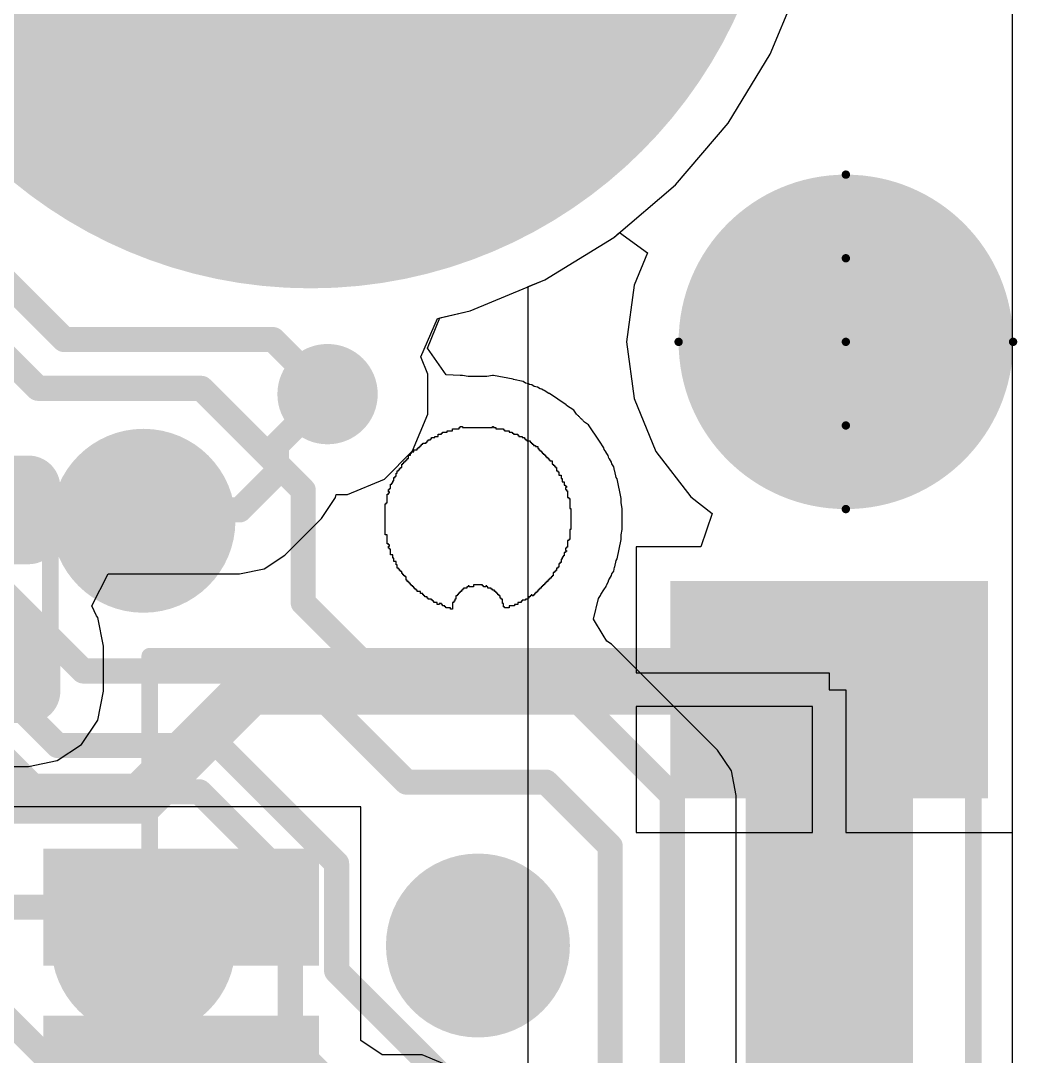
# Model space of a CAD drawing. Header units: inches. Extents: x 0.3 to 40.7, y 0 to 25.4.
# Drawn here: x 34.77 to 40.73, y 13.29 to 19.48 of the extents above; entities that cross this region are included whole.
import ezdxf

# ---------------------------------------------------------------- set-up
doc = ezdxf.new("R2010")
doc.units = ezdxf.units.IN
for name, color, linetype in [('BOTTOM', 5, 'Continuous'), ('Bottom Solder', 6, 'Continuous'), ('Pad Holes', 156, 'Continuous'), ('TOP', 1, 'Continuous'), ('Top Assembly', 56, 'Continuous'), ('Top Solder', 216, 'Continuous'), ('Via Holes', 16, 'Continuous')]:
    doc.layers.add(name, color=color, linetype=linetype)

# ---------------------------------------------------------------- blocks, each defined once
blk = doc.blocks.new('F_____________1___F_________1_2631')
at = {"layer": 'TOP'}
h = blk.add_hatch(color=1, dxfattribs=at)
edge = h.paths.add_edge_path()
edge.add_arc((0, 0), 0.5, 0, 360)
at = {"layer": 'Top Solder'}
h = blk.add_hatch(color=216, dxfattribs=at)
edge = h.paths.add_edge_path()
edge.add_arc((0, 0), 1, 0, 360)
at = {"layer": 'TOP'}
for points, const_width in [([(0.5, 0, 1), (-0.5, 0, 1)], 1), ([(-0.75, 0, 1), (-0.25, 0, 1)], 0.5), ([(0.25, 0, 1), (0.75, 0, 1)], 0.5)]:
    blk.add_lwpolyline(points, format="xyb", close=True, dxfattribs=dict(at, const_width=const_width))
at = {"layer": 'Top Assembly', "const_width": 0.05}
for points in [[(0, 0), (0, 1)], [(0, 0), (-1, 0)], [(1, 0), (0, 0)], [(0, -1), (0, 0)]]:
    blk.add_lwpolyline(points, dxfattribs=at)
at = {"layer": 'Top Assembly'}
for points, const_width in [([(-0.0125, 1, 1), (0.0125, 1, 1)], 0.025), ([(0.5, 0, 1), (-0.5, 0, 1)], 0.05), ([(-1.0125, 0, 1), (-0.9875, 0, 1)], 0.025), ([(-0.5125, 0, 1), (-0.4875, 0, 1)], 0.025), ([(-0.0125, 0, 1), (0.0125, 0, 1)], 0.025), ([(-0.0125, 0, 1), (0.0125, 0, 1)], 0.025), ([(-0.0125, 0, 1), (0.0125, 0, 1)], 0.025), ([(-0.0125, 0, 1), (0.0125, 0, 1)], 0.025), ([(0.4875, 0, 1), (0.5125, 0, 1)], 0.025), ([(0.9875, 0, 1), (1.0125, 0, 1)], 0.025), ([(-0.0125, -1, 1), (0.0125, -1, 1)], 0.025)]:
    blk.add_lwpolyline(points, format="xyb", close=True, dxfattribs=dict(at, const_width=const_width))
blk = doc.blocks.new('RES_0402_2636')
at = {"layer": 'TOP'}
h = blk.add_hatch(color=1, dxfattribs=at)
edge = h.paths.add_edge_path()
edge.add_arc((-0.3403, -0.1498), 0.1402, 270, 360)
edge.add_line((-0.2, -0.1498), (-0.2, 0.1498))
edge.add_arc((-0.3403, 0.1498), 0.1402, 0, 90)
edge.add_line((-0.3403, 0.29), (-0.6098, 0.29))
edge.add_arc((-0.6098, 0.1498), 0.1402, 90, 180)
edge.add_line((-0.75, 0.1498), (-0.75, -0.1498))
edge.add_arc((-0.6098, -0.1498), 0.1402, 180, 270)
edge.add_line((-0.6098, -0.29), (-0.3403, -0.29))
h = blk.add_hatch(color=1, dxfattribs=at)
edge = h.paths.add_edge_path()
edge.add_arc((0.3403, 0.1498), 0.1402, 90, 180)
edge.add_line((0.2, 0.1498), (0.2, -0.1498))
edge.add_arc((0.3403, -0.1498), 0.1402, 180, 270)
edge.add_line((0.3403, -0.29), (0.6098, -0.29))
edge.add_arc((0.6098, -0.1498), 0.1402, 270, 360)
edge.add_line((0.75, -0.1498), (0.75, 0.1498))
edge.add_arc((0.6098, 0.1498), 0.1402, 0, 90)
edge.add_line((0.6098, 0.29), (0.3403, 0.29))
at = {"layer": 'Top Solder'}
h = blk.add_hatch(color=216, dxfattribs=at)
edge = h.paths.add_edge_path()
edge.add_arc((-0.3403, -0.1498), 0.1902, 270, 360)
edge.add_line((-0.15, -0.1498), (-0.15, 0.1498))
edge.add_arc((-0.3403, 0.1498), 0.1902, 0, 90)
edge.add_line((-0.3403, 0.34), (-0.6098, 0.34))
edge.add_arc((-0.6098, 0.1498), 0.1902, 90, 180)
edge.add_line((-0.8, 0.1498), (-0.8, -0.1498))
edge.add_arc((-0.6098, -0.1498), 0.1902, 180, 270)
edge.add_line((-0.6098, -0.34), (-0.3403, -0.34))
h = blk.add_hatch(color=216, dxfattribs=at)
edge = h.paths.add_edge_path()
edge.add_arc((0.3403, 0.1498), 0.1902, 90, 180)
edge.add_line((0.15, 0.1498), (0.15, -0.1498))
edge.add_arc((0.3403, -0.1498), 0.1902, 180, 270)
edge.add_line((0.3403, -0.34), (0.6098, -0.34))
edge.add_arc((0.6098, -0.1498), 0.1902, 270, 360)
edge.add_line((0.8, -0.1498), (0.8, 0.1498))
edge.add_arc((0.6098, 0.1498), 0.1902, 0, 90)
edge.add_line((0.6098, 0.34), (0.3403, 0.34))
at = {"layer": 'Top Assembly', "const_width": 0.1}
for points in [[(-0.53, 0.28), (-0.53, -0.28)], [(-0.53, 0.28), (0.53, 0.28)], [(0.53, 0.28), (0.53, -0.28)], [(0.53, -0.28), (-0.53, -0.28)]]:
    blk.add_lwpolyline(points, dxfattribs=at)
at = {"layer": 'Top Assembly', "const_width": 0.05}
for points in [[(-0.555, 0.28, 1), (-0.505, 0.28, 1)], [(-0.555, 0.28, 1), (-0.505, 0.28, 1)], [(0.505, 0.28, 1), (0.555, 0.28, 1)], [(0.505, 0.28, 1), (0.555, 0.28, 1)], [(-0.555, -0.28, 1), (-0.505, -0.28, 1)], [(-0.555, -0.28, 1), (-0.505, -0.28, 1)], [(0.505, -0.28, 1), (0.555, -0.28, 1)], [(0.505, -0.28, 1), (0.555, -0.28, 1)]]:
    blk.add_lwpolyline(points, format="xyb", close=True, dxfattribs=at)
blk = doc.blocks.new('SM04B_SRSS_TB_LF__SN__F_________1_2644')
at = {"layer": 'TOP'}
for points in [[(-3.4, 2.8375), (-2.2, 2.8375), (-2.2, 1.0375), (-3.4, 1.0375)], [(-1.8, -1.1625), (-1.2, -1.1625), (-1.2, -2.7125), (-1.8, -2.7125)], [(-0.8, -1.1625), (-0.2, -1.1625), (-0.2, -2.7125), (-0.8, -2.7125)]]:
    blk.add_hatch(color=1, dxfattribs=at).paths.add_polyline_path(points)
at = {"layer": 'Top Solder'}
for points in [[(-3.45, 2.8875), (-2.15, 2.8875), (-2.15, 0.9875), (-3.45, 0.9875)], [(-1.85, -1.1125), (-1.15, -1.1125), (-1.15, -2.7625), (-1.85, -2.7625)], [(-0.85, -1.1125), (-0.15, -1.1125), (-0.15, -2.7625), (-0.85, -2.7625)]]:
    blk.add_hatch(color=216, dxfattribs=at).paths.add_polyline_path(points)
at = {"layer": 'Top Assembly', "const_width": 0.1}
for points in [[(-3, -2.125), (-3, 2.8)], [(0.675, 2.8), (-3, 2.8)], [(-3, -2.125), (0, -2.125)]]:
    blk.add_lwpolyline(points, dxfattribs=at)
at = {"layer": 'Top Assembly', "const_width": 0.05}
for points in [[(-3.025, 2.8, 1), (-2.975, 2.8, 1)], [(-3.025, 2.8, 1), (-2.975, 2.8, 1)], [(-3.025, -2.125, 1), (-2.975, -2.125, 1)], [(-3.025, -2.125, 1), (-2.975, -2.125, 1)]]:
    blk.add_lwpolyline(points, format="xyb", close=True, dxfattribs=at)
blk = doc.blocks.new('TP_1_00MM_B_2657')
at = {"layer": 'BOTTOM'}
h = blk.add_hatch(color=5, dxfattribs=at)
edge = h.paths.add_edge_path()
edge.add_arc((0, 0), 0.5, 0, 360)
at = {"layer": 'Bottom Solder'}
h = blk.add_hatch(color=6, dxfattribs=at)
edge = h.paths.add_edge_path()
edge.add_arc((0, 0), 0.55, 0, 360)
blk = doc.blocks.new('TP_1_00MM_B_2658')
at = {"layer": 'BOTTOM'}
h = blk.add_hatch(color=5, dxfattribs=at)
edge = h.paths.add_edge_path()
edge.add_arc((0, 0), 0.5, 0, 360)
at = {"layer": 'Bottom Solder'}
h = blk.add_hatch(color=6, dxfattribs=at)
edge = h.paths.add_edge_path()
edge.add_arc((0, 0), 0.55, 0, 360)
blk = doc.blocks.new('TP_1_00MM_B_2659')
at = {"layer": 'BOTTOM'}
h = blk.add_hatch(color=5, dxfattribs=at)
edge = h.paths.add_edge_path()
edge.add_arc((0, 0), 0.5, 0, 360)
at = {"layer": 'Bottom Solder'}
h = blk.add_hatch(color=6, dxfattribs=at)
edge = h.paths.add_edge_path()
edge.add_arc((0, 0), 0.55, 0, 360)

msp = doc.modelspace()

# ---------------------------------------------------------------- hatches: boundary and pattern name
at = {"layer": 'BOTTOM'}
h = msp.add_hatch(color=5, dxfattribs=at)
edge = h.paths.add_edge_path()
edge.add_arc((36.5, 20.68), 1.5, 0, 360)
h = msp.add_hatch(color=5, dxfattribs=at)
edge = h.paths.add_edge_path()
edge.add_arc((36.6009, 17.2474), 0.3, 0, 360)
at = {"layer": 'Bottom Solder'}
h = msp.add_hatch(color=6, dxfattribs=at)
edge = h.paths.add_edge_path()
edge.add_arc((36.5, 20.68), 2.8, 0, 360)
at = {"layer": 'Pad Holes'}
h = msp.add_hatch(color=7, dxfattribs=at)
edge = h.paths.add_edge_path()
edge.add_arc((36.5, 20.68), 1.6, 0, 360)
at = {"layer": 'TOP'}
h = msp.add_hatch(color=1, dxfattribs=at)
edge = h.paths.add_edge_path()
edge.add_arc((36.5, 20.68), 1.5, 0, 360)
h = msp.add_hatch(color=1, dxfattribs=at)
edge = h.paths.add_edge_path()
edge.add_arc((36.6009, 17.2474), 0.3, 0, 360)
at = {"layer": 'Top Solder'}
h = msp.add_hatch(color=216, dxfattribs=at)
edge = h.paths.add_edge_path()
edge.add_arc((36.5, 20.68), 2.8, 0, 360)
at = {"layer": 'Via Holes'}
h = msp.add_hatch(color=7, dxfattribs=at)
edge = h.paths.add_edge_path()
edge.add_arc((36.6009, 17.2474), 0.15, 0, 360)

# ---------------------------------------------------------------- linework, layer by layer
at = {"layer": 'BOTTOM'}
for p, q in [((40.6941, 20.86), (40.6941, 4.5)), ((39.2484, 19.2797), (39.4336, 19.7268)), ((38.9955, 18.867), (39.2484, 19.2797)), ((38.6811, 18.4989), (38.9955, 18.867)), ((38.3131, 18.1846), (38.6811, 18.4989)), ((37.9004, 17.9317), (38.3131, 18.1846)), ((37.4532, 17.7465), (37.9004, 17.9317)), ((37.2715, 17.7029), (37.4532, 17.7465)), ((37.1981, 17.5222), (37.2715, 17.7029)), ((37.3098, 17.3626), (37.1981, 17.5222)), ((37.3948, 17.3594), (37.3098, 17.3626)), ((37.408, 17.3594), (37.3948, 17.3594)), ((37.4413, 17.3528), (37.408, 17.3594)), ((37.5534, 17.3528), (37.4413, 17.3528)), ((37.5867, 17.3594), (37.5534, 17.3528)), ((37.5933, 17.3594), (37.5867, 17.3594)), ((37.7103, 17.3362), (37.5933, 17.3594)), ((37.7133, 17.3342), (37.7103, 17.3362)), ((37.7699, 17.3229), (37.7133, 17.3342)), ((37.784, 17.3135), (37.7699, 17.3229)), ((37.8029, 17.3097), (37.784, 17.3135)), ((37.8086, 17.3059), (37.8029, 17.3097)), ((37.8228, 17.3031), (37.8086, 17.3059)), ((37.837, 17.2936), (37.8228, 17.3031)), ((37.8559, 17.2899), (37.837, 17.2936)), ((37.8728, 17.2785), (37.8559, 17.2899)), ((37.8823, 17.2766), (37.8728, 17.2785)), ((37.8908, 17.271), (37.8823, 17.2766)), ((37.8955, 17.27), (37.8908, 17.271)), ((37.9238, 17.2511), (37.8955, 17.27)), ((37.9286, 17.2502), (37.9238, 17.2511)), ((38.0279, 17.1839), (37.9286, 17.2502)), ((38.0304, 17.18), (38.0279, 17.1839)), ((38.0742, 17.1508), (38.0304, 17.18)), ((38.0901, 17.1269), (38.0742, 17.1508)), ((38.094, 17.1243), (38.0901, 17.1269)), ((38.0967, 17.1204), (38.094, 17.1243)), ((38.1006, 17.1177), (38.0967, 17.1204)), ((38.1033, 17.1137), (38.1006, 17.1177)), ((38.1072, 17.1111), (38.1033, 17.1137)), ((38.1099, 17.1071), (38.1072, 17.1111)), ((38.1139, 17.1045), (38.1099, 17.1071)), ((38.1165, 17.1005), (38.1139, 17.1045)), ((38.1205, 17.0979), (38.1165, 17.1005)), ((38.1231, 17.0939), (38.1205, 17.0979)), ((38.1271, 17.0913), (38.1231, 17.0939)), ((37.3485, 17.0271), (37.3485, 17.0403)), ((37.3485, 17.0403), (37.3882, 17.0403)), ((37.3882, 17.0403), (37.3882, 17.047)), ((37.3882, 17.047), (37.3948, 17.047)), ((37.3948, 17.047), (37.3948, 17.0536)), ((37.3948, 17.0536), (37.408, 17.0536)), ((37.408, 17.0536), (37.408, 17.047)), ((37.408, 17.047), (37.5867, 17.047)), ((37.5867, 17.047), (37.5867, 17.0536)), ((37.5867, 17.0536), (37.5933, 17.0536)), ((37.5933, 17.0536), (37.5933, 17.047)), ((37.5933, 17.047), (37.6065, 17.047)), ((37.6065, 17.047), (37.6065, 17.0403)), ((37.6065, 17.0403), (37.6528, 17.0403)), ((37.6528, 17.0403), (37.6528, 17.0337)), ((37.6528, 17.0337), (37.6594, 17.0337)), ((37.6594, 17.0337), (37.6594, 17.0271)), ((38.1297, 17.0873), (38.1271, 17.0913)), ((38.1337, 17.0846), (38.1297, 17.0873)), ((38.1363, 17.0807), (38.1337, 17.0846)), ((38.1602, 17.0648), (38.1363, 17.0807)), ((38.2265, 16.9656), (38.1602, 17.0648)), ((37.203, 16.9676), (37.203, 16.9742)), ((37.203, 16.9742), (37.2162, 16.9742)), ((37.2162, 16.9742), (37.2162, 16.9808)), ((37.2162, 16.9808), (37.2228, 16.9808)), ((37.2228, 16.9808), (37.2228, 16.9874)), ((37.2228, 16.9874), (37.2427, 16.9874)), ((37.2427, 16.9874), (37.2427, 16.994)), ((37.2427, 16.994), (37.2625, 16.994)), ((37.2625, 16.994), (37.2625, 17.0073)), ((37.2625, 17.0073), (37.2824, 17.0073)), ((37.2824, 17.0073), (37.2824, 17.0139)), ((37.2824, 17.0139), (37.289, 17.0139)), ((37.289, 17.0139), (37.289, 17.0205)), ((37.289, 17.0205), (37.3154, 17.0205)), ((37.3154, 17.0205), (37.3154, 17.0271)), ((37.3154, 17.0271), (37.3485, 17.0271)), ((37.6594, 17.0271), (37.6859, 17.0271)), ((37.6859, 17.0271), (37.6859, 17.0205)), ((37.6859, 17.0205), (37.7057, 17.0205)), ((37.7057, 17.0205), (37.7057, 17.0139)), ((37.7057, 17.0139), (37.7123, 17.0139)), ((37.7123, 17.0139), (37.7123, 17.0073)), ((37.7123, 17.0073), (37.7388, 17.0073)), ((37.7388, 17.0073), (37.7388, 17.0007)), ((37.7388, 17.0007), (37.7454, 17.0007)), ((37.7454, 17.0007), (37.7454, 16.994)), ((37.7454, 16.994), (37.7653, 16.994)), ((37.7653, 16.994), (37.7653, 16.9874)), ((37.7653, 16.9874), (37.7785, 16.9874)), ((37.7785, 16.9874), (37.7785, 16.9808)), ((37.7785, 16.9808), (37.7851, 16.9808)), ((37.7851, 16.9808), (37.7851, 16.9742)), ((37.7851, 16.9742), (37.7917, 16.9742)), ((37.7917, 16.9742), (37.7917, 16.9676)), ((37.117, 16.9014), (37.117, 16.9147)), ((37.117, 16.9147), (37.1368, 16.9147)), ((37.1368, 16.9147), (37.1368, 16.9213)), ((37.1368, 16.9213), (37.1434, 16.9213)), ((37.1434, 16.9213), (37.1434, 16.9279)), ((37.1434, 16.9279), (37.1501, 16.9279)), ((37.1501, 16.9279), (37.1501, 16.9345)), ((37.1501, 16.9345), (37.1567, 16.9345)), ((37.1567, 16.9345), (37.1567, 16.9411)), ((37.1567, 16.9411), (37.1633, 16.9411)), ((37.1633, 16.9411), (37.1633, 16.9477)), ((37.1633, 16.9477), (37.1699, 16.9477)), ((37.1699, 16.9477), (37.1699, 16.9543)), ((37.1699, 16.9543), (37.1898, 16.9543)), ((37.1898, 16.9543), (37.1898, 16.961)), ((37.1898, 16.961), (37.1964, 16.961)), ((37.1964, 16.961), (37.1964, 16.9676)), ((37.1964, 16.9676), (37.203, 16.9676)), ((37.7917, 16.9676), (37.8116, 16.9676)), ((37.8116, 16.9676), (37.8116, 16.961)), ((37.8116, 16.961), (37.8182, 16.961)), ((37.8182, 16.961), (37.8182, 16.9543)), ((37.8182, 16.9543), (37.8248, 16.9543)), ((37.8248, 16.9543), (37.8248, 16.9477)), ((37.8248, 16.9477), (37.8314, 16.9477)), ((37.8314, 16.9477), (37.8314, 16.9411)), ((37.8314, 16.9411), (37.8446, 16.9411)), ((37.8446, 16.9411), (37.8446, 16.9345)), ((37.8446, 16.9345), (37.8579, 16.9345)), ((37.8579, 16.9345), (37.8579, 16.9213)), ((37.8579, 16.9213), (37.8645, 16.9213)), ((37.8645, 16.9213), (37.8645, 16.9147)), ((37.8645, 16.9147), (37.8711, 16.9147)), ((37.8711, 16.9147), (37.8711, 16.908)), ((37.8711, 16.908), (37.8777, 16.908)), ((37.8777, 16.908), (37.8777, 16.9014)), ((38.2265, 16.9654), (38.2265, 16.9656)), ((38.2529, 16.9259), (38.2265, 16.9654)), ((38.2548, 16.9164), (38.2529, 16.9259)), ((38.2661, 16.8994), (38.2548, 16.9164)), ((37.0641, 16.8419), (37.0641, 16.8485)), ((37.0641, 16.8485), (37.0707, 16.8485)), ((37.0707, 16.8485), (37.0707, 16.8551)), ((37.0707, 16.8551), (37.0773, 16.8551)), ((37.0773, 16.8551), (37.0773, 16.8617)), ((37.0773, 16.8617), (37.0839, 16.8617)), ((37.0839, 16.8617), (37.0839, 16.8816)), ((37.0839, 16.8816), (37.0971, 16.8816)), ((37.0971, 16.8816), (37.0971, 16.8948)), ((37.0971, 16.8948), (37.1038, 16.8948)), ((37.1038, 16.8948), (37.1038, 16.9014)), ((37.1038, 16.9014), (37.117, 16.9014)), ((37.8777, 16.9014), (37.8843, 16.9014)), ((37.8843, 16.9014), (37.8843, 16.8948)), ((37.8843, 16.8948), (37.8909, 16.8948)), ((37.8909, 16.8948), (37.8909, 16.8882)), ((37.8909, 16.8882), (37.8976, 16.8882)), ((37.8976, 16.8882), (37.8976, 16.8816)), ((37.8976, 16.8816), (37.9042, 16.8816)), ((37.9042, 16.8816), (37.9042, 16.875)), ((37.9042, 16.875), (37.9108, 16.875)), ((37.9108, 16.875), (37.9108, 16.8684)), ((37.9108, 16.8684), (37.9174, 16.8684)), ((37.9174, 16.8684), (37.9174, 16.8617)), ((37.9174, 16.8617), (37.924, 16.8617)), ((37.924, 16.8617), (37.924, 16.8551)), ((37.924, 16.8551), (37.9306, 16.8551)), ((37.9306, 16.8551), (37.9306, 16.8485)), ((37.9306, 16.8485), (37.9439, 16.8485)), ((37.9439, 16.8485), (37.9439, 16.8287)), ((38.2662, 16.8993), (38.2661, 16.8994)), ((38.2794, 16.8796), (38.2662, 16.8993)), ((38.2822, 16.8654), (38.2794, 16.8796)), ((38.286, 16.8597), (38.2822, 16.8654)), ((38.2992, 16.8399), (38.286, 16.8597)), ((38.286, 16.8597), (38.286, 16.8597)), ((37.0178, 16.7757), (37.0178, 16.789)), ((37.0178, 16.789), (37.0244, 16.789)), ((37.0244, 16.789), (37.0244, 16.7956)), ((37.0244, 16.7956), (37.031, 16.7956)), ((37.031, 16.7956), (37.031, 16.8022)), ((37.031, 16.8022), (37.0376, 16.8022)), ((37.0376, 16.8022), (37.0376, 16.8088)), ((37.0376, 16.8088), (37.0442, 16.8088)), ((37.0442, 16.8088), (37.0442, 16.8287)), ((37.0442, 16.8287), (37.0508, 16.8287)), ((37.0508, 16.8287), (37.0508, 16.8353)), ((37.0508, 16.8353), (37.0575, 16.8353)), ((37.0575, 16.8353), (37.0575, 16.8419)), ((37.0575, 16.8419), (37.0641, 16.8419)), ((37.9439, 16.8287), (37.9505, 16.8287)), ((37.9505, 16.8287), (37.9505, 16.822)), ((37.9505, 16.822), (37.9571, 16.822)), ((37.9571, 16.822), (37.9571, 16.8154)), ((37.9571, 16.8154), (37.9637, 16.8154)), ((37.9637, 16.8154), (37.9637, 16.8088)), ((37.9637, 16.8088), (37.9703, 16.8088)), ((37.9703, 16.8088), (37.9703, 16.789)), ((37.9703, 16.789), (37.9769, 16.789)), ((37.9769, 16.789), (37.9769, 16.7824)), ((38.3011, 16.8304), (38.2992, 16.8399)), ((38.3125, 16.8134), (38.3011, 16.8304)), ((38.3171, 16.7898), (38.3125, 16.8134)), ((38.3191, 16.787), (38.3171, 16.7898)), ((38.3266, 16.7492), (38.3191, 16.787)), ((36.9913, 16.7162), (36.9913, 16.7294)), ((36.9913, 16.7294), (36.9979, 16.7294)), ((36.9979, 16.7294), (36.9979, 16.7493)), ((36.9979, 16.7493), (37.0045, 16.7493)), ((37.0045, 16.7493), (37.0045, 16.7559)), ((37.0045, 16.7559), (37.0111, 16.7559)), ((37.0111, 16.7559), (37.0111, 16.7757)), ((37.0111, 16.7757), (37.0178, 16.7757)), ((37.9769, 16.7824), (37.9836, 16.7824)), ((37.9836, 16.7824), (37.9836, 16.7625)), ((37.9836, 16.7625), (37.9968, 16.7625)), ((37.9968, 16.7625), (37.9968, 16.7427)), ((37.9968, 16.7427), (38.0034, 16.7427)), ((38.0034, 16.7427), (38.0034, 16.7228)), ((38.0034, 16.7228), (38.0166, 16.7228)), ((38.0166, 16.7228), (38.0166, 16.703)), ((38.3323, 16.7406), (38.3266, 16.7492)), ((38.3556, 16.6236), (38.3323, 16.7406)), ((36.9648, 16.6633), (36.9648, 16.6765)), ((36.9648, 16.6765), (36.9715, 16.6765)), ((36.9715, 16.6633), (36.9648, 16.6633)), ((36.9715, 16.6765), (36.9715, 16.6831)), ((36.9715, 16.6831), (36.9781, 16.6831)), ((36.9715, 16.6567), (36.9715, 16.6633)), ((36.9781, 16.6831), (36.9781, 16.7096)), ((36.9781, 16.7096), (36.9847, 16.7096)), ((36.9847, 16.7096), (36.9847, 16.7162)), ((36.9847, 16.7162), (36.9913, 16.7162)), ((38.0166, 16.703), (38.0232, 16.703)), ((38.0232, 16.703), (38.0232, 16.6964)), ((38.0232, 16.6964), (38.0299, 16.6964)), ((38.0299, 16.6897), (38.0232, 16.6897)), ((38.0232, 16.6897), (38.0232, 16.6765)), ((38.0232, 16.6765), (38.0299, 16.6765)), ((38.0299, 16.6964), (38.0299, 16.6897)), ((38.0299, 16.6765), (38.0299, 16.6699)), ((38.0299, 16.6699), (38.0365, 16.6699)), ((38.0365, 16.6699), (38.0365, 16.6302)), ((36.9582, 16.5971), (36.9582, 16.6501)), ((36.9582, 16.6501), (36.9648, 16.6501)), ((36.9648, 16.6501), (36.9648, 16.6567)), ((36.9648, 16.6567), (36.9715, 16.6567)), ((38.0365, 16.6302), (38.0431, 16.6302)), ((38.0431, 16.6302), (38.0431, 16.6236)), ((38.0431, 16.6236), (38.0497, 16.6236)), ((38.0497, 16.6236), (38.0497, 16.5641)), ((38.3556, 16.5973), (38.3556, 16.6236)), ((38.3622, 16.5641), (38.3556, 16.5973)), ((36.945, 16.4053), (36.945, 16.5905)), ((36.945, 16.5905), (36.9516, 16.5905)), ((36.9516, 16.5905), (36.9516, 16.5971)), ((36.9516, 16.5971), (36.9582, 16.5971)), ((38.0497, 16.5641), (38.0563, 16.5641)), ((38.0563, 16.5641), (38.0563, 16.4648)), ((38.3622, 16.4384), (38.3622, 16.5641)), ((38.0563, 16.4384), (38.0497, 16.4384)), ((38.0497, 16.4384), (38.0497, 16.3788)), ((38.0563, 16.4648), (38.0563, 16.4582)), ((38.0563, 16.4582), (38.0563, 16.4384)), ((38.3556, 16.4051), (38.3622, 16.4384)), ((36.9582, 16.4053), (36.945, 16.4053)), ((36.9582, 16.3524), (36.9582, 16.4053)), ((36.9648, 16.3524), (36.9582, 16.3524)), ((36.9648, 16.3458), (36.9648, 16.3524)), ((38.0431, 16.3722), (38.0365, 16.3722)), ((38.0365, 16.3722), (38.0365, 16.3325)), ((38.0497, 16.3788), (38.0431, 16.3788)), ((38.0431, 16.3788), (38.0431, 16.3722)), ((38.3323, 16.2618), (38.3556, 16.3788)), ((38.3556, 16.3788), (38.3556, 16.4051)), ((36.9715, 16.3458), (36.9648, 16.3458)), ((36.9648, 16.3259), (36.9648, 16.3391)), ((36.9648, 16.3391), (36.9715, 16.3391)), ((36.9715, 16.3259), (36.9648, 16.3259)), ((36.9715, 16.3391), (36.9715, 16.3458)), ((36.9715, 16.3193), (36.9715, 16.3259)), ((36.9781, 16.3193), (36.9715, 16.3193)), ((36.9781, 16.2862), (36.9781, 16.3193)), ((38.0232, 16.2995), (38.0166, 16.2995)), ((38.0166, 16.2995), (38.0166, 16.2796)), ((38.0299, 16.3259), (38.0232, 16.3259)), ((38.0232, 16.3259), (38.0232, 16.3127)), ((38.0232, 16.3127), (38.0299, 16.3127)), ((38.0299, 16.3061), (38.0232, 16.3061)), ((38.0232, 16.3061), (38.0232, 16.2995)), ((38.0365, 16.3325), (38.0299, 16.3325)), ((38.0299, 16.3325), (38.0299, 16.3259)), ((38.0299, 16.3127), (38.0299, 16.3061)), ((36.9913, 16.2862), (36.9781, 16.2862)), ((36.9913, 16.2664), (36.9913, 16.2862)), ((36.9979, 16.2664), (36.9913, 16.2664)), ((36.9979, 16.2465), (36.9979, 16.2664)), ((37.0111, 16.2465), (36.9979, 16.2465)), ((37.0111, 16.2267), (37.0111, 16.2465)), ((37.0178, 16.2267), (37.0111, 16.2267)), ((37.0178, 16.2068), (37.0178, 16.2267)), ((37.9902, 16.2333), (37.9836, 16.2333)), ((37.9836, 16.2333), (37.9836, 16.2135)), ((37.9968, 16.2399), (37.9902, 16.2399)), ((37.9902, 16.2399), (37.9902, 16.2333)), ((38.0034, 16.2598), (37.9968, 16.2598)), ((37.9968, 16.2598), (37.9968, 16.2399)), ((38.01, 16.273), (38.0034, 16.273)), ((38.0034, 16.273), (38.0034, 16.2598)), ((38.0166, 16.2796), (38.01, 16.2796)), ((38.01, 16.2796), (38.01, 16.273)), ((38.3191, 16.2155), (38.3266, 16.2532)), ((38.3266, 16.2532), (38.3323, 16.2618)), ((37.0244, 16.2068), (37.0178, 16.2068)), ((37.0244, 16.2002), (37.0244, 16.2068)), ((37.031, 16.2002), (37.0244, 16.2002)), ((37.031, 16.1936), (37.031, 16.2002)), ((37.0376, 16.1936), (37.031, 16.1936)), ((37.0376, 16.187), (37.0376, 16.1936)), ((37.0442, 16.187), (37.0376, 16.187)), ((37.0442, 16.1738), (37.0442, 16.187)), ((37.0508, 16.1738), (37.0442, 16.1738)), ((37.0508, 16.1672), (37.0508, 16.1738)), ((37.0575, 16.1672), (37.0508, 16.1672)), ((37.0575, 16.1605), (37.0575, 16.1672)), ((37.9571, 16.1804), (37.9505, 16.1804)), ((37.9505, 16.1804), (37.9505, 16.1605)), ((37.9637, 16.187), (37.9571, 16.187)), ((37.9571, 16.187), (37.9571, 16.1804)), ((37.9703, 16.1936), (37.9637, 16.1936)), ((37.9637, 16.1936), (37.9637, 16.187)), ((37.9769, 16.2068), (37.9703, 16.2068)), ((37.9703, 16.2068), (37.9703, 16.1936)), ((37.9836, 16.2135), (37.9769, 16.2135)), ((37.9769, 16.2135), (37.9769, 16.2068)), ((38.2992, 16.1626), (38.3011, 16.172)), ((38.3011, 16.172), (38.3125, 16.189)), ((38.3125, 16.189), (38.3171, 16.2126)), ((38.3171, 16.2126), (38.3191, 16.2155)), ((37.0641, 16.1605), (37.0575, 16.1605)), ((37.0641, 16.1539), (37.0641, 16.1605)), ((37.0707, 16.1539), (37.0641, 16.1539)), ((37.0707, 16.1341), (37.0707, 16.1539)), ((37.0773, 16.1341), (37.0707, 16.1341)), ((37.0773, 16.1275), (37.0773, 16.1341)), ((37.0839, 16.1275), (37.0773, 16.1275)), ((37.0839, 16.1209), (37.0839, 16.1275)), ((37.0905, 16.1209), (37.0839, 16.1209)), ((37.0905, 16.1142), (37.0905, 16.1209)), ((37.0971, 16.1142), (37.0905, 16.1142)), ((37.0971, 16.1076), (37.0971, 16.1142)), ((37.1038, 16.1076), (37.0971, 16.1076)), ((37.1038, 16.101), (37.1038, 16.1076)), ((37.5271, 16.1076), (37.4742, 16.1076)), ((37.4742, 16.1076), (37.4742, 16.0944)), ((37.5271, 16.101), (37.5271, 16.1076)), ((37.8976, 16.1076), (37.8909, 16.1076)), ((37.8909, 16.1076), (37.8909, 16.101)), ((37.9042, 16.1142), (37.8976, 16.1142)), ((37.8976, 16.1142), (37.8976, 16.1076)), ((37.9108, 16.1209), (37.9042, 16.1209)), ((37.9042, 16.1209), (37.9042, 16.1142)), ((37.9174, 16.1275), (37.9108, 16.1275)), ((37.9108, 16.1275), (37.9108, 16.1209)), ((37.924, 16.1341), (37.9174, 16.1341)), ((37.9174, 16.1341), (37.9174, 16.1275)), ((37.9306, 16.1407), (37.924, 16.1407)), ((37.924, 16.1407), (37.924, 16.1341)), ((37.9373, 16.1473), (37.9306, 16.1473)), ((37.9306, 16.1473), (37.9306, 16.1407)), ((37.9439, 16.1539), (37.9373, 16.1539)), ((37.9373, 16.1539), (37.9373, 16.1473)), ((37.9505, 16.1605), (37.9439, 16.1605)), ((37.9439, 16.1605), (37.9439, 16.1539)), ((38.2661, 16.0964), (38.268, 16.1059)), ((38.268, 16.1059), (38.2794, 16.1229)), ((38.2794, 16.1229), (38.2822, 16.137)), ((38.2822, 16.137), (38.286, 16.1427)), ((38.286, 16.1428), (38.2992, 16.1626)), ((38.286, 16.1427), (38.286, 16.1428)), ((37.1104, 16.101), (37.1038, 16.101)), ((37.1104, 16.0944), (37.1104, 16.101)), ((37.117, 16.0944), (37.1104, 16.0944)), ((37.117, 16.0878), (37.117, 16.0944)), ((37.1236, 16.0878), (37.117, 16.0878)), ((37.1236, 16.0812), (37.1236, 16.0878)), ((37.1302, 16.0812), (37.1236, 16.0812)), ((37.1302, 16.0745), (37.1302, 16.0812)), ((37.1368, 16.0745), (37.1302, 16.0745)), ((37.1368, 16.0679), (37.1368, 16.0745)), ((37.1567, 16.0679), (37.1368, 16.0679)), ((37.1567, 16.0547), (37.1567, 16.0679)), ((37.1699, 16.0547), (37.1567, 16.0547)), ((37.1699, 16.0481), (37.1699, 16.0547)), ((37.1765, 16.0481), (37.1699, 16.0481)), ((37.1765, 16.0415), (37.1765, 16.0481)), ((37.1831, 16.0415), (37.1765, 16.0415)), ((37.1831, 16.0349), (37.1831, 16.0415)), ((37.375, 16.0415), (37.3684, 16.0415)), ((37.3684, 16.0415), (37.3684, 16.0216)), ((37.3816, 16.0481), (37.375, 16.0481)), ((37.375, 16.0481), (37.375, 16.0415)), ((37.3882, 16.0547), (37.3816, 16.0547)), ((37.3816, 16.0547), (37.3816, 16.0481)), ((37.3948, 16.0613), (37.3882, 16.0613)), ((37.3882, 16.0613), (37.3882, 16.0547)), ((37.4014, 16.0679), (37.3948, 16.0679)), ((37.3948, 16.0679), (37.3948, 16.0613)), ((37.408, 16.0745), (37.4014, 16.0745)), ((37.4014, 16.0745), (37.4014, 16.0679)), ((37.4147, 16.0812), (37.408, 16.0812)), ((37.408, 16.0812), (37.408, 16.0745)), ((37.4345, 16.0878), (37.4147, 16.0878)), ((37.4147, 16.0878), (37.4147, 16.0812)), ((37.4411, 16.0944), (37.4345, 16.0944)), ((37.4345, 16.0944), (37.4345, 16.0878)), ((37.4477, 16.101), (37.4411, 16.101)), ((37.4411, 16.101), (37.4411, 16.0944)), ((37.4477, 16.0944), (37.4477, 16.101)), ((37.4742, 16.0944), (37.4477, 16.0944)), ((37.5337, 16.101), (37.5271, 16.101)), ((37.5337, 16.0944), (37.5337, 16.101)), ((37.547, 16.0944), (37.5337, 16.0944)), ((37.5536, 16.101), (37.547, 16.101)), ((37.547, 16.101), (37.547, 16.0944)), ((37.5536, 16.0944), (37.5536, 16.101)), ((37.5602, 16.0944), (37.5536, 16.0944)), ((37.5602, 16.0878), (37.5602, 16.0944)), ((37.58, 16.0878), (37.5602, 16.0878)), ((37.58, 16.0812), (37.58, 16.0878)), ((37.5867, 16.0812), (37.58, 16.0812)), ((37.5867, 16.0745), (37.5867, 16.0812)), ((37.5999, 16.0745), (37.5867, 16.0745)), ((37.5999, 16.0679), (37.5999, 16.0745)), ((37.6065, 16.0679), (37.5999, 16.0679)), ((37.6065, 16.0613), (37.6065, 16.0679)), ((37.6131, 16.0613), (37.6065, 16.0613)), ((37.6131, 16.0547), (37.6131, 16.0613)), ((37.6197, 16.0547), (37.6131, 16.0547)), ((37.6197, 16.0481), (37.6197, 16.0547)), ((37.6263, 16.0481), (37.6197, 16.0481)), ((37.6263, 16.0415), (37.6263, 16.0481)), ((37.633, 16.0415), (37.6263, 16.0415)), ((37.633, 16.0282), (37.633, 16.0415)), ((37.8182, 16.0415), (37.8116, 16.0415)), ((37.8116, 16.0415), (37.8116, 16.0349)), ((37.8248, 16.0481), (37.8182, 16.0481)), ((37.8182, 16.0481), (37.8182, 16.0415)), ((37.8248, 16.0415), (37.8248, 16.0481)), ((37.8314, 16.0415), (37.8248, 16.0415)), ((37.838, 16.0481), (37.8314, 16.0481)), ((37.8314, 16.0481), (37.8314, 16.0415)), ((37.8446, 16.0547), (37.838, 16.0547)), ((37.838, 16.0547), (37.838, 16.0481)), ((37.8513, 16.0613), (37.8446, 16.0613)), ((37.8446, 16.0613), (37.8446, 16.0547)), ((37.8579, 16.0679), (37.8513, 16.0679)), ((37.8513, 16.0679), (37.8513, 16.0613)), ((37.8645, 16.0745), (37.8579, 16.0745)), ((37.8579, 16.0745), (37.8579, 16.0679)), ((37.8711, 16.0812), (37.8645, 16.0812)), ((37.8645, 16.0812), (37.8645, 16.0745)), ((37.8777, 16.0878), (37.8711, 16.0878)), ((37.8711, 16.0878), (37.8711, 16.0812)), ((37.8843, 16.0944), (37.8777, 16.0944)), ((37.8777, 16.0944), (37.8777, 16.0878)), ((37.8909, 16.101), (37.8843, 16.101)), ((37.8843, 16.101), (37.8843, 16.0944)), ((38.2213, 16.0259), (38.2331, 16.0435)), ((38.2331, 16.0435), (38.234, 16.0483)), ((38.234, 16.0483), (38.2529, 16.0766)), ((38.2529, 16.0766), (38.2661, 16.0964)), ((38.2529, 16.0766), (38.2529, 16.0766)), ((37.1964, 16.0349), (37.1831, 16.0349)), ((37.1964, 16.0282), (37.1964, 16.0349)), ((37.203, 16.0282), (37.1964, 16.0282)), ((37.203, 16.0216), (37.203, 16.0282)), ((37.2228, 16.0216), (37.203, 16.0216)), ((37.2228, 16.015), (37.2228, 16.0216)), ((37.2294, 16.015), (37.2228, 16.015)), ((37.2294, 16.0084), (37.2294, 16.015)), ((37.2361, 16.0084), (37.2294, 16.0084)), ((37.2361, 16.0018), (37.2361, 16.0084)), ((37.2559, 16.0018), (37.2361, 16.0018)), ((37.2559, 15.9886), (37.2559, 16.0018)), ((37.2691, 15.9886), (37.2559, 15.9886)), ((37.2824, 15.9952), (37.2691, 15.9952)), ((37.2691, 15.9952), (37.2691, 15.9886)), ((37.2824, 15.9886), (37.2824, 15.9952)), ((37.289, 15.9886), (37.2824, 15.9886)), ((37.289, 15.9819), (37.289, 15.9886)), ((37.3022, 15.9819), (37.289, 15.9819)), ((37.3022, 15.9753), (37.3022, 15.9819)), ((37.3551, 16.0018), (37.3485, 16.0018)), ((37.3485, 16.0018), (37.3485, 15.9621)), ((37.3617, 16.0084), (37.3551, 16.0084)), ((37.3551, 16.0084), (37.3551, 16.0018)), ((37.3684, 16.0216), (37.3617, 16.0216)), ((37.3617, 16.0216), (37.3617, 16.0084)), ((37.6396, 16.0282), (37.633, 16.0282)), ((37.6396, 16.0216), (37.6396, 16.0282)), ((37.6462, 16.0216), (37.6396, 16.0216)), ((37.6462, 15.9952), (37.6462, 16.0216)), ((37.6528, 15.9952), (37.6462, 15.9952)), ((37.6528, 15.9753), (37.6528, 15.9952)), ((37.719, 15.9819), (37.6859, 15.9819)), ((37.6859, 15.9819), (37.6859, 15.9687)), ((37.7388, 15.9886), (37.719, 15.9886)), ((37.719, 15.9886), (37.719, 15.9819)), ((37.7586, 16.0018), (37.7388, 16.0018)), ((37.7388, 16.0018), (37.7388, 15.9886)), ((37.7653, 16.0084), (37.7586, 16.0084)), ((37.7586, 16.0084), (37.7586, 16.0018)), ((37.7851, 16.015), (37.7653, 16.015)), ((37.7653, 16.015), (37.7653, 16.0084)), ((37.7983, 16.0216), (37.7851, 16.0216)), ((37.7851, 16.0216), (37.7851, 16.015)), ((37.805, 16.0282), (37.7983, 16.0282)), ((37.7983, 16.0282), (37.7983, 16.0216)), ((37.8116, 16.0349), (37.805, 16.0349)), ((37.805, 16.0349), (37.805, 16.0282)), ((38.1914, 15.902), (38.2213, 16.0259)), ((37.3088, 15.9753), (37.3022, 15.9753)), ((37.3088, 15.9687), (37.3088, 15.9753)), ((37.3353, 15.9687), (37.3088, 15.9687)), ((37.3353, 15.9621), (37.3353, 15.9687)), ((37.3485, 15.9621), (37.3353, 15.9621)), ((37.6594, 15.9753), (37.6528, 15.9753)), ((37.6594, 15.9687), (37.6594, 15.9753)), ((37.6859, 15.9687), (37.6594, 15.9687)), ((38.2479, 15.805), (38.1914, 15.902)), ((38.2704, 15.7708), (38.2479, 15.805)), ((38.2992, 15.7516), (38.2704, 15.7708)), ((38.9325, 15.1183), (38.2992, 15.7516)), ((39.0154, 14.9942), (38.9325, 15.1183)), ((39.0445, 14.8479), (39.0154, 14.9942)), ((39.0445, 11.3622), (39.0445, 14.8479))]:
    msp.add_line(p, q, dxfattribs=at)
at = {"layer": 'BOTTOM', "const_width": 0.15}
for points in [[(34.4268, 18.1732), (35.0265, 17.5735)], [(34.2552, 17.8962), (34.8694, 17.2821)], [(35.0265, 17.5735), (36.2748, 17.5735)], [(36.2748, 17.5735), (36.6009, 17.2474)], [(34.8694, 17.2821), (35.8458, 17.2821)], [(35.8458, 17.2821), (36.4555, 16.6724)], [(33.5453, 17.1863), (35.14, 15.5916)], [(36.4555, 15.9995), (36.4555, 16.6724)], [(33.6097, 16.5238), (34.9876, 15.1459)], [(33.495, 16.2468), (34.8728, 14.8689)], [(36.4555, 15.9995), (36.9738, 15.4812)], [(35.14, 15.5916), (36.4084, 15.5916)], [(36.4084, 15.5916), (37.0728, 14.9272)], [(36.9738, 15.4812), (38.0288, 15.4812)], [(38.0288, 15.4812), (38.6622, 14.8479)], [(34.9876, 15.1459), (35.9499, 15.1459)], [(35.9499, 15.1459), (36.6552, 14.4406)], [(37.0728, 14.9272), (37.9073, 14.9272)], [(37.9073, 14.9272), (38.2914, 14.5432)], [(34.8728, 14.8689), (35.8352, 14.8689)], [(35.8352, 14.8689), (36.3782, 14.3259)], [(38.6622, 11.3622), (38.6622, 14.8479)], [(38.2914, 12.2013), (38.2914, 14.5432)], [(36.6552, 14.2704), (36.6552, 14.4406)], [(36.3782, 13.3651), (36.3782, 14.3259)], [(36.6552, 13.798), (36.6552, 14.2704)], [(36.6552, 13.798), (37.5527, 12.9005)], [(34.652, 13.548), (36.2461, 11.9539)], [(36.3782, 13.3651), (37.0465, 12.6968)]]:
    msp.add_lwpolyline(points, dxfattribs=at)
at = {"layer": 'BOTTOM', "const_width": 0.075}
for points in [[(34.989, 17.5735, 1), (35.064, 17.5735, 1)], [(34.989, 17.5735, 1), (35.064, 17.5735, 1)], [(36.2373, 17.5735, 1), (36.3123, 17.5735, 1)], [(36.2373, 17.5735, 1), (36.3123, 17.5735, 1)], [(34.8319, 17.2821, 1), (34.9069, 17.2821, 1)], [(34.8319, 17.2821, 1), (34.9069, 17.2821, 1)], [(35.8083, 17.2821, 1), (35.8833, 17.2821, 1)], [(35.8083, 17.2821, 1), (35.8833, 17.2821, 1)], [(36.5634, 17.2474, 1), (36.6384, 17.2474, 1)], [(36.418, 16.6724, 1), (36.493, 16.6724, 1)], [(36.418, 16.6724, 1), (36.493, 16.6724, 1)], [(36.418, 15.9995, 1), (36.493, 15.9995, 1)], [(36.418, 15.9995, 1), (36.493, 15.9995, 1)], [(35.1025, 15.5916, 1), (35.1775, 15.5916, 1)], [(35.1025, 15.5916, 1), (35.1775, 15.5916, 1)], [(36.3709, 15.5916, 1), (36.4459, 15.5916, 1)], [(36.3709, 15.5916, 1), (36.4459, 15.5916, 1)], [(36.9363, 15.4812, 1), (37.0113, 15.4812, 1)], [(36.9363, 15.4812, 1), (37.0113, 15.4812, 1)], [(37.9913, 15.4812, 1), (38.0663, 15.4812, 1)], [(37.9913, 15.4812, 1), (38.0663, 15.4812, 1)], [(34.9501, 15.1459, 1), (35.0251, 15.1459, 1)], [(34.9501, 15.1459, 1), (35.0251, 15.1459, 1)], [(35.9124, 15.1459, 1), (35.9874, 15.1459, 1)], [(35.9124, 15.1459, 1), (35.9874, 15.1459, 1)], [(37.0353, 14.9272, 1), (37.1103, 14.9272, 1)], [(37.0353, 14.9272, 1), (37.1103, 14.9272, 1)], [(37.8698, 14.9272, 1), (37.9448, 14.9272, 1)], [(37.8698, 14.9272, 1), (37.9448, 14.9272, 1)], [(34.8353, 14.8689, 1), (34.9103, 14.8689, 1)], [(34.8353, 14.8689, 1), (34.9103, 14.8689, 1)], [(35.7977, 14.8689, 1), (35.8727, 14.8689, 1)], [(35.7977, 14.8689, 1), (35.8727, 14.8689, 1)], [(38.6247, 14.8479, 1), (38.6997, 14.8479, 1)], [(38.6247, 14.8479, 1), (38.6997, 14.8479, 1)], [(38.2539, 14.5432, 1), (38.3289, 14.5432, 1)], [(38.2539, 14.5432, 1), (38.3289, 14.5432, 1)], [(36.6177, 14.4406, 1), (36.6927, 14.4406, 1)], [(36.6177, 14.4406, 1), (36.6927, 14.4406, 1)], [(36.3407, 14.3259, 1), (36.4157, 14.3259, 1)], [(36.3407, 14.3259, 1), (36.4157, 14.3259, 1)], [(36.6177, 14.2704, 1), (36.6927, 14.2704, 1)], [(36.6177, 14.2704, 1), (36.6927, 14.2704, 1)], [(36.6177, 13.798, 1), (36.6927, 13.798, 1)], [(36.6177, 13.798, 1), (36.6927, 13.798, 1)], [(36.3407, 13.3651, 1), (36.4157, 13.3651, 1)], [(36.3407, 13.3651, 1), (36.4157, 13.3651, 1)]]:
    msp.add_lwpolyline(points, format="xyb", close=True, dxfattribs=at)
at = {"layer": 'TOP'}
for p, q in [((38.3131, 18.1846), (38.3472, 18.2138)), ((38.3131, 18.1846), (38.3472, 18.2138)), ((38.3472, 18.2138), (38.5136, 18.0929)), ((38.3472, 18.2138), (38.5136, 18.0929)), ((37.9004, 17.9317), (38.3131, 18.1846)), ((37.9004, 17.9317), (38.3131, 18.1846)), ((38.5136, 18.0929), (38.4335, 17.8994)), ((38.5136, 18.0929), (38.4335, 17.8994)), ((37.4532, 17.7465), (37.9004, 17.9317)), ((37.8, 17.8901), (37.9004, 17.9317)), ((38.4335, 17.8994), (38.3888, 17.56)), ((38.4335, 17.8994), (38.3888, 17.56)), ((37.8, 7.4699), (37.8, 17.8901)), ((37.2584, 17.6997), (37.4532, 17.7465)), ((37.1582, 17.4699), (37.2584, 17.6997)), ((38.3888, 17.56), (38.4335, 17.2206)), ((38.3888, 17.56), (38.4335, 17.2206)), ((37.2009, 17.3667), (37.1582, 17.4699)), ((37.2009, 17.128), (37.2009, 17.3667)), ((38.4335, 17.2206), (38.5645, 16.9044)), ((38.4335, 17.2206), (38.5645, 16.9044)), ((37.1096, 16.9075), (37.2009, 17.128)), ((36.9408, 16.7387), (37.1096, 16.9075)), ((38.5645, 16.9044), (38.7728, 16.6328)), ((38.5645, 16.9044), (38.7728, 16.6328)), ((36.7203, 16.6474), (36.9408, 16.7387)), ((36.5653, 16.5045), (36.6482, 16.6286)), ((36.6482, 16.6286), (36.6519, 16.6474)), ((36.6519, 16.6474), (36.7203, 16.6474)), ((38.7728, 16.6328), (38.9016, 16.534)), ((38.7728, 16.6328), (38.9016, 16.534)), ((36.3454, 16.2847), (36.5653, 16.5045)), ((38.9016, 16.534), (38.8338, 16.334)), ((38.9016, 16.534), (38.8338, 16.334)), ((38.8338, 16.334), (38.4465, 16.334)), ((38.4465, 16.334), (38.4465, 15.58)), ((38.8338, 16.334), (38.4465, 16.334)), ((38.4465, 16.334), (38.4465, 15.58)), ((36.2214, 16.2018), (36.3454, 16.2847)), ((35.191, 15.981), (35.2899, 16.1727)), ((35.2899, 16.1727), (36.075, 16.1727)), ((36.075, 16.1727), (36.2214, 16.2018)), ((35.2202, 15.9225), (35.191, 15.981)), ((35.2275, 15.9115), (35.2202, 15.9225)), ((35.2617, 15.7398), (35.2275, 15.9115)), ((35.2617, 15.4703), (35.2617, 15.7398)), ((38.4465, 15.58), (39.6005, 15.58)), ((38.4465, 15.58), (39.6005, 15.58)), ((39.6005, 15.58), (39.6005, 15.48)), ((39.6005, 15.58), (39.6005, 15.48)), ((35.2275, 15.2985), (35.2617, 15.4703)), ((39.6005, 15.48), (39.7005, 15.48)), ((39.6005, 15.48), (39.7005, 15.48)), ((39.7005, 15.48), (39.7005, 14.626)), ((39.7005, 15.48), (39.7005, 14.626)), ((39.5005, 15.38), (38.4465, 15.38)), ((38.4465, 15.38), (38.4465, 14.626)), ((39.5005, 15.38), (38.4465, 15.38)), ((38.4465, 15.38), (38.4465, 14.626)), ((39.5005, 14.626), (39.5005, 15.38)), ((39.5005, 14.626), (39.5005, 15.38)), ((35.1302, 15.1529), (35.2275, 15.2985)), ((34.9846, 15.0556), (35.1302, 15.1529)), ((34.8128, 15.0214), (34.9846, 15.0556)), ((34.5133, 15.0214), (34.8128, 15.0214)), ((36.8005, 14.78), (34.6505, 14.78)), ((36.8005, 13.3814), (36.8005, 14.78)), ((38.4465, 14.626), (39.5005, 14.626)), ((38.4465, 14.626), (39.5005, 14.626)), ((39.7005, 14.626), (40.6941, 14.626)), ((39.7005, 14.626), (40.6941, 14.626)), ((40.6941, 14.626), (40.6941, 10.734)), ((40.6941, 14.626), (40.6941, 10.734)), ((36.9271, 13.2968), (36.8005, 13.3814)), ((37.1658, 13.2968), (36.9271, 13.2968)), ((37.3863, 13.2055), (37.1658, 13.2968))]:
    msp.add_line(p, q, dxfattribs=at)
for points, const_width in [([(36.2949, 16.9414), (36.6009, 17.2474)], 0.15), ([(36.2949, 16.7749), (36.2949, 16.9414)], 0.15), ([(36.075, 16.555), (36.2949, 16.7749)], 0.15), ([(34.663, 16.555), (36.075, 16.555)], 0.15), ([(39.6005, 9.88), (39.6005, 15.48)], 1), ([(35.4865, 14.8284), (36.138, 15.48)], 0.3), ([(36.138, 15.48), (39.6005, 15.48)], 0.3), ([(33.6285, 14.8284), (35.4865, 14.8284)], 0.3), ([(34.638, 14.18), (35.7255, 14.18)], 0.15)]:
    msp.add_lwpolyline(points, dxfattribs=dict(at, const_width=const_width))
for points, const_width in [([(36.5634, 17.2474, 1), (36.6384, 17.2474, 1)], 0.075), ([(36.2574, 16.9414, 1), (36.3324, 16.9414, 1)], 0.075), ([(36.2574, 16.9414, 1), (36.3324, 16.9414, 1)], 0.075), ([(36.2574, 16.7749, 1), (36.3324, 16.7749, 1)], 0.075), ([(36.2574, 16.7749, 1), (36.3324, 16.7749, 1)], 0.075), ([(36.0375, 16.555, 1), (36.1125, 16.555, 1)], 0.075), ([(36.0375, 16.555, 1), (36.1125, 16.555, 1)], 0.075), ([(39.3505, 15.48, 1), (39.8505, 15.48, 1)], 0.5), ([(36.063, 15.48, 1), (36.213, 15.48, 1)], 0.15), ([(36.063, 15.48, 1), (36.213, 15.48, 1)], 0.15), ([(39.5255, 15.48, 1), (39.6755, 15.48, 1)], 0.15), ([(35.4115, 14.8284, 1), (35.5615, 14.8284, 1)], 0.15), ([(35.4115, 14.8284, 1), (35.5615, 14.8284, 1)], 0.15), ([(35.688, 14.18, 1), (35.763, 14.18, 1)], 0.075)]:
    msp.add_lwpolyline(points, format="xyb", close=True, dxfattribs=dict(at, const_width=const_width))

# ---------------------------------------------------------------- block references
for name, p, rotation in [('F_____________1___F_________1_2631', (39.7, 17.56), 270), ('TP_1_00MM_B_2659', (35.5, 16.49), 180), ('RES_0402_2636', (34.663, 16.08), 90), ('SM04B_SRSS_TB_LF__SN__F_________1_2644', (37.663, 12.68), 270), ('TP_1_00MM_B_2657', (35.5, 13.95), 180), ('TP_1_00MM_B_2658', (37.5, 13.95), 180)]:
    msp.add_blockref(name, p, dxfattribs=dict(rotation=rotation))

doc.saveas('drawing.dxf')
